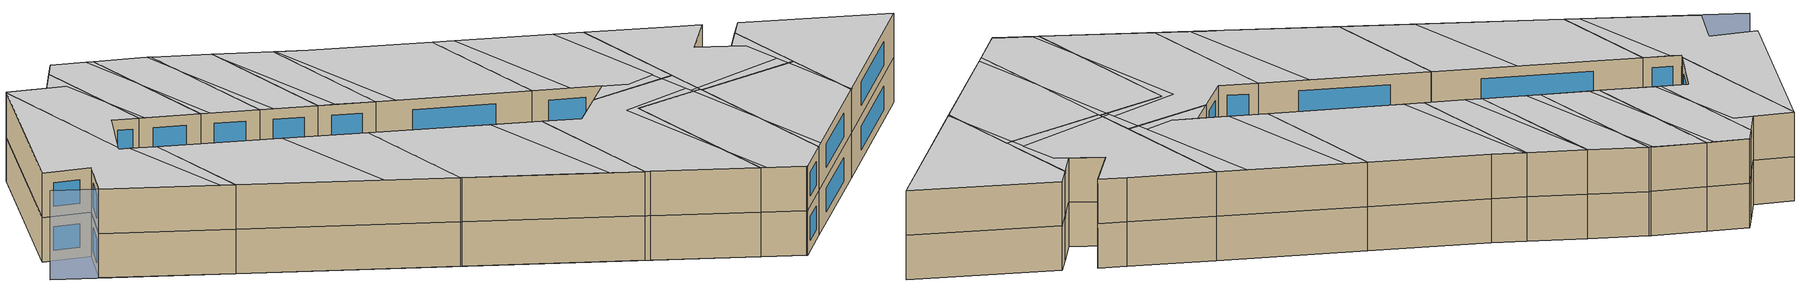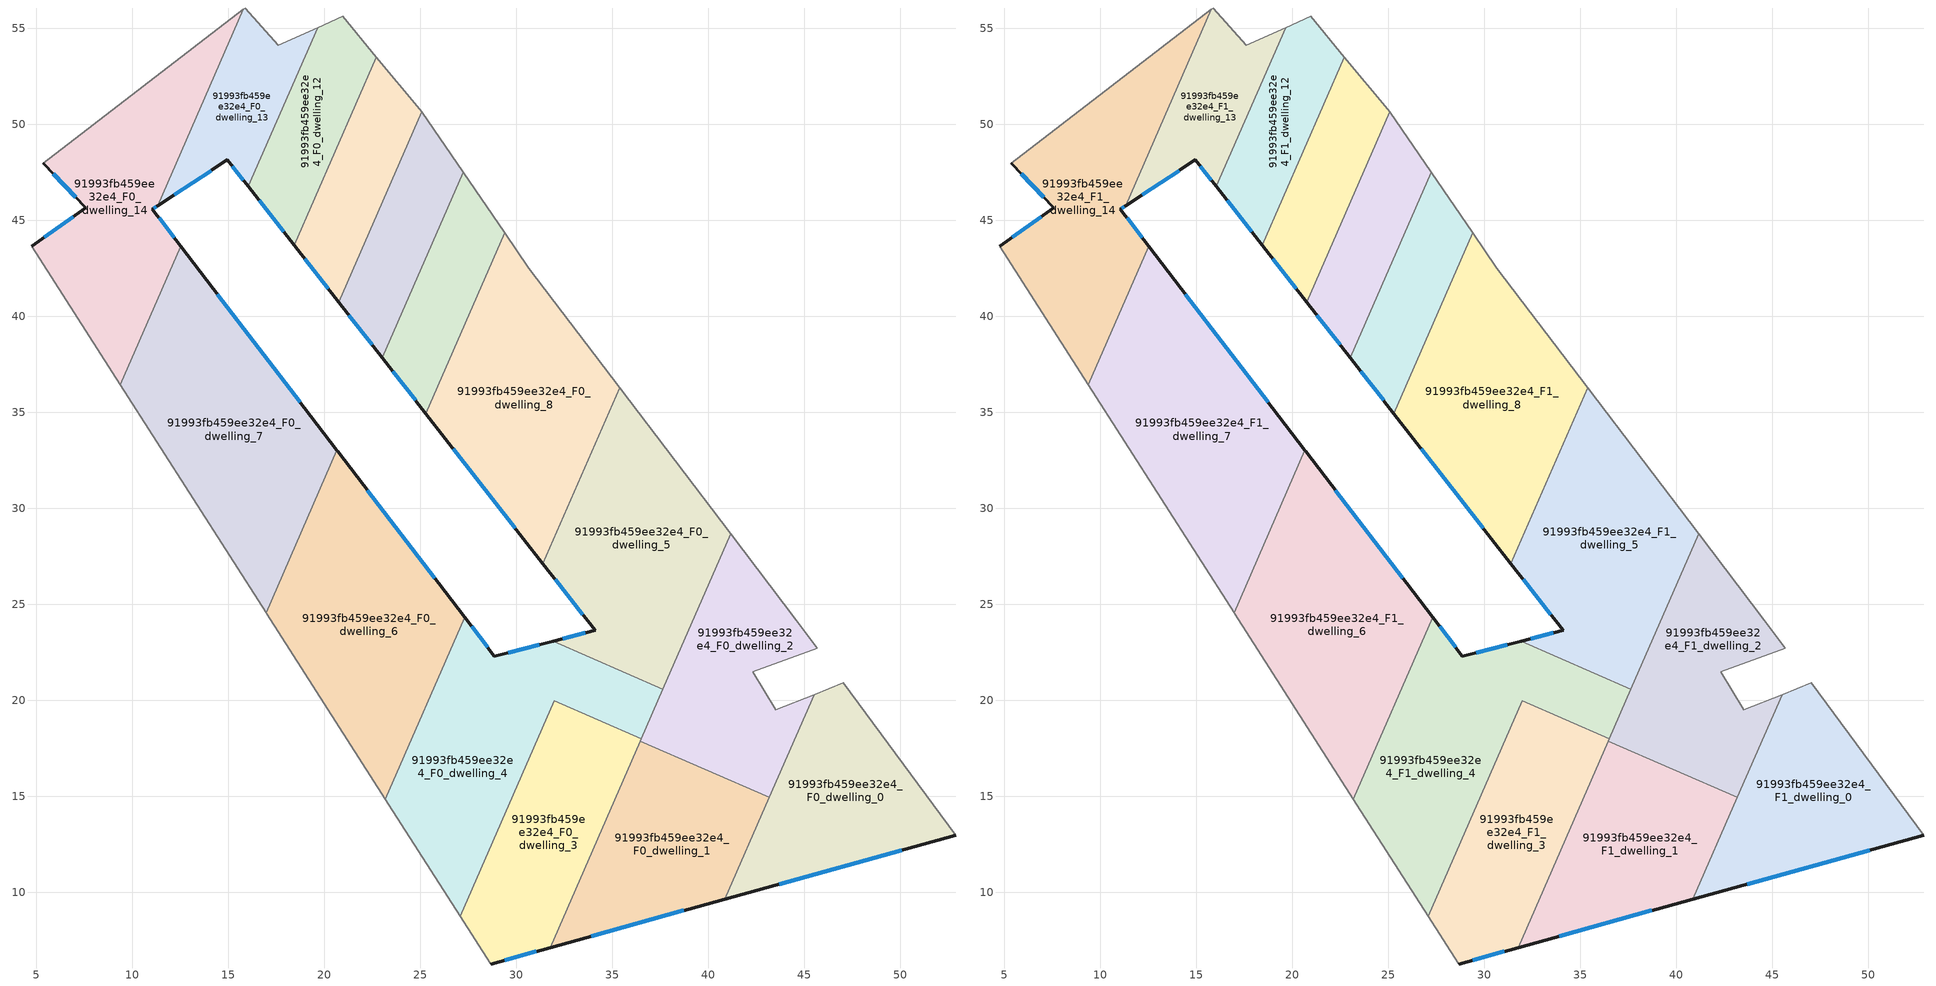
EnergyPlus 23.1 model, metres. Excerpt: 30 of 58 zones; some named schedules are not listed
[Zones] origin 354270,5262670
91993fb459ee32e4_F0_dwelling_0
 floor ground (EU_floor_Construction): 47.04,20.92 52.91,12.99 40.88,9.65 45.52,20.31 z0
 wall outside (EU_wall_Construction): 40.88,9.65 52.91,12.99 z0:3
 wall adiabatic (EU_wall_Construction): 52.91,12.99 47.04,20.92 45.52,20.31 z0:3
 wall to 91993fb459ee32e4_F0_dwelling_2 (EU_wall_Construction): 45.52,20.31 43.18,14.95 z0:3
 wall to 91993fb459ee32e4_F0_dwelling_1 (EU_wall_Construction): 43.18,14.95 40.88,9.65 z0:3
 window (EU_Window_Construction): 43.7,10.44 50.08,12.2 z0.7:2.3
91993fb459ee32e4_F0_dwelling_1
 floor ground (EU_floor_Construction): 43.18,14.95 40.88,9.65 31.78,7.13 36.46,17.88 z0
 wall outside (EU_wall_Construction): 31.78,7.13 40.88,9.65 z0:3
 wall to 91993fb459ee32e4_F0_dwelling_2 (EU_wall_Construction): 43.18,14.95 36.46,17.88 z0:3
 wall to 91993fb459ee32e4_F0_dwelling_3 (EU_wall_Construction): 36.46,17.88 31.78,7.13 z0:3
 window (EU_Window_Construction): 33.91,7.72 38.74,9.06 z0.7:2.3
91993fb459ee32e4_F0_dwelling_10
 floor ground (EU_floor_Construction): 25.08,50.66 27.25,47.5 23.03,37.84 20.76,40.75 z0
 wall outside (EU_wall_Construction): 20.76,40.75 23.03,37.84 z0:3
 wall to 91993fb459ee32e4_F0_dwelling_11 (EU_wall_Construction): 25.08,50.66 20.76,40.75 z0:3
 wall adiabatic (EU_wall_Construction): 27.25,47.5 25.08,50.66 z0:3
 wall to 91993fb459ee32e4_F0_dwelling_9 (EU_wall_Construction): 23.03,37.84 27.25,47.5 z0:3
 window (EU_Window_Construction): 21.29,40.06 22.5,38.52 z0.7:2.3
91993fb459ee32e4_F0_dwelling_11
 floor ground (EU_floor_Construction): 22.73,53.51 24.99,50.8 25.08,50.66 20.76,40.75 18.45,43.7 z0
 wall outside (EU_wall_Construction): 18.45,43.7 20.76,40.75 z0:3
 wall to 91993fb459ee32e4_F0_dwelling_12 (EU_wall_Construction): 22.73,53.51 18.45,43.7 z0:3
 wall adiabatic (EU_wall_Construction): 25.08,50.66 24.99,50.8 22.73,53.51 z0:3
 window (EU_Window_Construction): 18.99,43.01 20.22,41.44 z0.7:2.3
91993fb459ee32e4_F0_dwelling_12
 floor ground (EU_floor_Construction): 20.96,55.63 22.73,53.51 18.45,43.7 16.05,46.77 19.66,55.04 z0
 wall outside (EU_wall_Construction): 16.05,46.77 18.45,43.7 z0:3
 wall to 91993fb459ee32e4_F0_dwelling_13 (EU_wall_Construction): 19.66,55.04 16.05,46.77 z0:3
 wall adiabatic (EU_wall_Construction): 22.73,53.51 20.96,55.63 19.66,55.04 z0:3
 window (EU_Window_Construction): 16.61,46.05 17.89,44.42 z0.7:2.3
91993fb459ee32e4_F0_dwelling_13
 floor ground (EU_floor_Construction): 19.66,55.04 16.05,46.77 14.97,48.16 11.33,45.76 15.79,56 15.88,56.07 17.62,54.12 z0
 wall outside (EU_wall_Construction): 11.33,45.76 14.97,48.16 16.05,46.77 z0:3
 wall to 91993fb459ee32e4_F0_dwelling_14 (EU_wall_Construction): 15.79,56 11.33,45.76 z0:3
 wall adiabatic (EU_wall_Construction): 19.66,55.04 17.62,54.12 15.88,56.07 15.79,56 z0:3
 window (EU_Window_Construction): 15.22,47.83 15.8,47.1 / 12.18,46.33 14.11,47.6 z0.7:2.3
91993fb459ee32e4_F0_dwelling_14
 floor ground (EU_floor_Construction): 15.79,56 11.33,45.76 11.06,45.59 12.54,43.66 9.39,36.44 4.77,43.67 7.6,45.67 5.37,47.98 z0
 wall outside (EU_wall_Construction): 5.37,47.98 7.6,45.67 4.77,43.67 / 12.54,43.66 11.06,45.59 11.33,45.76 z0:3
 wall adiabatic (EU_wall_Construction): 15.79,56 5.37,47.98 / 4.77,43.67 9.39,36.44 z0:3
 wall to 91993fb459ee32e4_F0_dwelling_7 (EU_wall_Construction): 9.39,36.44 12.54,43.66 z0:3
 window (EU_Window_Construction): 6.93,45.2 5.43,44.14 / 5.89,47.44 7.07,46.21 / 11.12,45.63 11.27,45.72 / 12.19,44.11 11.41,45.13 z0.7:2.3
91993fb459ee32e4_F0_dwelling_2
 floor ground (EU_floor_Construction): 41.17,28.67 44.58,24.18 45.68,22.71 42.31,21.49 43.52,19.5 45.52,20.31 43.18,14.95 36.46,17.88 z0
 wall adiabatic (EU_wall_Construction): 45.52,20.31 43.52,19.5 42.31,21.49 45.68,22.71 44.58,24.18 41.17,28.67 z0:3
 wall to 91993fb459ee32e4_F0_dwelling_5 (EU_wall_Construction): 41.17,28.67 37.65,20.59 z0:3
 wall to 91993fb459ee32e4_F0_dwelling_4 (EU_wall_Construction): 37.65,20.59 36.52,18.01 z0:3
 wall to 91993fb459ee32e4_F0_dwelling_3 (EU_wall_Construction): 36.52,18.01 36.46,17.88 z0:3
91993fb459ee32e4_F0_dwelling_3
 floor ground (EU_floor_Construction): 36.52,18.01 31.78,7.13 28.68,6.27 28.65,6.32 27.09,8.75 31.99,19.99 z0
 wall outside (EU_wall_Construction): 28.68,6.27 31.78,7.13 z0:3
 wall adiabatic (EU_wall_Construction): 27.09,8.75 28.65,6.32 28.68,6.27 z0:3
 wall to 91993fb459ee32e4_F0_dwelling_4 (EU_wall_Construction): 36.52,18.01 31.99,19.99 27.09,8.75 z0:3
 window (EU_Window_Construction): 29.41,6.48 31.05,6.93 z0.7:2.3
91993fb459ee32e4_F0_dwelling_4
 floor ground (EU_floor_Construction): 37.65,20.59 36.52,18.01 31.99,19.99 27.09,8.75 23.37,14.58 23.19,14.85 27.33,24.33 28.87,22.3 31.93,23.09 z0
 wall outside (EU_wall_Construction): 31.93,23.09 28.87,22.3 27.33,24.33 z0:3
 wall adiabatic (EU_wall_Construction): 23.19,14.85 23.37,14.58 27.09,8.75 z0:3
 wall to 91993fb459ee32e4_F0_dwelling_6 (EU_wall_Construction): 27.33,24.33 23.19,14.85 z0:3
 wall to 91993fb459ee32e4_F0_dwelling_5 (EU_wall_Construction): 37.65,20.59 31.93,23.09 z0:3
 window (EU_Window_Construction): 28.51,22.78 27.69,23.85 / 31.21,22.9 29.59,22.49 z0.7:2.3
91993fb459ee32e4_F0_dwelling_5
 floor ground (EU_floor_Construction): 35.39,36.29 41.17,28.67 37.65,20.59 31.93,23.09 34.11,23.65 31.4,27.13 z0
 wall outside (EU_wall_Construction): 31.4,27.13 34.11,23.65 31.93,23.09 z0:3
 wall to 91993fb459ee32e4_F0_dwelling_8 (EU_wall_Construction): 35.39,36.29 31.4,27.13 z0:3
 wall adiabatic (EU_wall_Construction): 41.17,28.67 35.39,36.29 z0:3
 window (EU_Window_Construction): 33.6,23.52 32.44,23.22 / 32.03,26.31 33.48,24.47 z0.7:2.3
91993fb459ee32e4_F0_dwelling_6
 floor ground (EU_floor_Construction): 20.7,32.98 27.33,24.33 23.19,14.85 17.01,24.51 16.98,24.57 20.67,33.03 z0
 wall outside (EU_wall_Construction): 27.33,24.33 20.7,32.98 20.67,33.03 z0:3
 wall adiabatic (EU_wall_Construction): 16.98,24.57 17.01,24.51 23.19,14.85 z0:3
 wall to 91993fb459ee32e4_F0_dwelling_7 (EU_wall_Construction): 20.67,33.03 16.98,24.57 z0:3
 window (EU_Window_Construction): 25.77,26.36 22.26,30.95 z0.7:2.3
91993fb459ee32e4_F0_dwelling_7
 floor ground (EU_floor_Construction): 12.54,43.66 20.67,33.03 16.98,24.57 9.39,36.44 z0
 wall outside (EU_wall_Construction): 20.67,33.03 12.54,43.66 z0:3
 wall adiabatic (EU_wall_Construction): 9.39,36.44 16.98,24.57 z0:3
 window (EU_Window_Construction): 18.76,35.52 14.45,41.16 z0.7:2.3
91993fb459ee32e4_F0_dwelling_8
 floor ground (EU_floor_Construction): 30.67,42.52 35.39,36.29 31.4,27.13 25.29,34.94 29.4,44.36 z0
 wall outside (EU_wall_Construction): 25.29,34.94 31.4,27.13 z0:3
 wall to 91993fb459ee32e4_F0_dwelling_9 (EU_wall_Construction): 29.4,44.36 25.29,34.94 z0:3
 wall adiabatic (EU_wall_Construction): 35.39,36.29 30.67,42.52 29.4,44.36 z0:3
 window (EU_Window_Construction): 26.73,33.11 29.96,28.97 z0.7:2.3
91993fb459ee32e4_F0_dwelling_9
 floor ground (EU_floor_Construction): 27.25,47.5 29.4,44.36 25.29,34.94 23.03,37.84 z0
 wall outside (EU_wall_Construction): 23.03,37.84 25.29,34.94 z0:3
 wall adiabatic (EU_wall_Construction): 29.4,44.36 27.25,47.5 z0:3
 window (EU_Window_Construction): 23.56,37.16 24.76,35.62 z0.7:2.3
91993fb459ee32e4_F1_dwelling_0
 floor to 91993fb459ee32e4_F0_dwelling_0 (EU_floor_Construction): 47.04,20.92 52.91,12.99 40.88,9.65 45.52,20.31 z3
 wall outside (EU_wall_Construction): 40.88,9.65 52.91,12.99 z3:6
 wall adiabatic (EU_wall_Construction): 52.91,12.99 47.04,20.92 45.52,20.31 z3:6
 wall to 91993fb459ee32e4_F1_dwelling_2 (EU_wall_Construction): 45.52,20.31 43.18,14.95 z3:6
 wall to 91993fb459ee32e4_F1_dwelling_1 (EU_wall_Construction): 43.18,14.95 40.88,9.65 z3:6
 window (EU_Window_Construction): 43.7,10.44 50.08,12.2 z3.7:5.3
 ceiling to 91993fb459ee32e4_F2_dwelling_0 (EU_floor_Construction): 52.91,12.99 47.04,20.92 45.52,20.31 41.34,10.72 41,9.69 z6
 ceiling to 91993fb459ee32e4_F2_dwelling_1 (EU_floor_Construction): 41,9.69 41.34,10.72 40.88,9.66 z6
91993fb459ee32e4_F1_dwelling_1
 floor to 91993fb459ee32e4_F0_dwelling_1 (EU_floor_Construction): 43.18,14.95 40.88,9.65 31.78,7.13 36.46,17.88 z3
 wall outside (EU_wall_Construction): 31.78,7.13 40.88,9.65 z3:6
 wall to 91993fb459ee32e4_F1_dwelling_2 (EU_wall_Construction): 43.18,14.95 36.46,17.88 z3:6
 wall to 91993fb459ee32e4_F1_dwelling_3 (EU_wall_Construction): 36.46,17.88 31.78,7.13 z3:6
 window (EU_Window_Construction): 33.91,7.72 38.74,9.06 z3.7:5.3
 ceiling to 91993fb459ee32e4_F2_dwelling_1 (EU_floor_Construction): 40.88,9.66 41.34,10.72 42.8,15.11 36.46,17.88 34.07,12.39 32.38,7.3 z6
 ceiling to 91993fb459ee32e4_F2_dwelling_3 (EU_floor_Construction): 32.38,7.3 34.07,12.39 31.78,7.13 z6
 ceiling to 91993fb459ee32e4_F2_dwelling_0 (EU_floor_Construction): 41.34,10.72 43.18,14.95 42.8,15.11 z6
91993fb459ee32e4_F1_dwelling_10
 floor to 91993fb459ee32e4_F0_dwelling_10 (EU_floor_Construction): 25.08,50.66 27.25,47.5 23.03,37.84 20.76,40.75 z3
 wall outside (EU_wall_Construction): 20.76,40.75 23.03,37.84 z3:6
 wall to 91993fb459ee32e4_F1_dwelling_11 (EU_wall_Construction): 25.08,50.66 20.76,40.75 z3:6
 wall adiabatic (EU_wall_Construction): 27.25,47.5 25.08,50.66 z3:6
 wall to 91993fb459ee32e4_F1_dwelling_9 (EU_wall_Construction): 23.03,37.84 27.25,47.5 z3:6
 window (EU_Window_Construction): 21.29,40.06 22.5,38.52 z3.7:5.3
 ceiling to 91993fb459ee32e4_F2_dwelling_9 (EU_floor_Construction): 23.03,37.84 27.02,46.98 27.21,47.56 25.08,50.66 23.98,48.14 21.3,40.06 z6
 ceiling to 91993fb459ee32e4_F2_dwelling_10 (EU_floor_Construction): 21.3,40.06 23.98,48.14 20.76,40.75 z6
 ceiling to 91993fb459ee32e4_F2_dwelling_8 (EU_floor_Construction): 27.02,46.98 27.25,47.5 27.21,47.56 z6
91993fb459ee32e4_F1_dwelling_11
 floor to 91993fb459ee32e4_F0_dwelling_11 (EU_floor_Construction): 22.73,53.51 24.99,50.8 25.08,50.66 20.76,40.75 18.45,43.7 z3
 wall outside (EU_wall_Construction): 18.45,43.7 20.76,40.75 z3:6
 wall to 91993fb459ee32e4_F1_dwelling_12 (EU_wall_Construction): 22.73,53.51 18.45,43.7 z3:6
 wall adiabatic (EU_wall_Construction): 25.08,50.66 24.99,50.8 22.73,53.51 z3:6
 window (EU_Window_Construction): 18.99,43.01 20.22,41.44 z3.7:5.3
 ceiling to 91993fb459ee32e4_F2_dwelling_10 (EU_floor_Construction): 20.76,40.75 23.98,48.14 24.9,50.91 22.73,53.51 20.87,49.25 18.86,43.18 z6
 ceiling to 91993fb459ee32e4_F2_dwelling_9 (EU_floor_Construction): 23.98,48.14 25.08,50.66 24.99,50.8 24.9,50.91 z6
 ceiling to 91993fb459ee32e4_F2_dwelling_11 (EU_floor_Construction): 18.86,43.18 20.87,49.25 18.45,43.7 z6
91993fb459ee32e4_F1_dwelling_12
 floor to 91993fb459ee32e4_F0_dwelling_12 (EU_floor_Construction): 20.96,55.63 22.73,53.51 18.45,43.7 16.05,46.77 19.66,55.04 z3
 wall outside (EU_wall_Construction): 16.05,46.77 18.45,43.7 z3:6
 wall to 91993fb459ee32e4_F1_dwelling_13 (EU_wall_Construction): 19.66,55.04 16.05,46.77 z3:6
 wall adiabatic (EU_wall_Construction): 22.73,53.51 20.96,55.63 19.66,55.04 z3:6
 window (EU_Window_Construction): 16.61,46.05 17.89,44.42 z3.7:5.3
 ceiling to 91993fb459ee32e4_F2_dwelling_11 (EU_floor_Construction): 18.45,43.7 20.87,49.25 22.41,53.89 20.96,55.63 19.66,55.04 17.36,49.76 16.27,46.49 z6
 ceiling to 91993fb459ee32e4_F2_dwelling_10 (EU_floor_Construction): 20.87,49.25 22.73,53.51 22.41,53.89 z6
 ceiling to 91993fb459ee32e4_F2_dwelling_13 (EU_floor_Construction): 16.27,46.49 17.36,49.76 16.05,46.77 z6
91993fb459ee32e4_F1_dwelling_13
 floor to 91993fb459ee32e4_F0_dwelling_13 (EU_floor_Construction): 19.66,55.04 16.05,46.77 14.97,48.16 11.33,45.76 15.79,56 15.88,56.07 17.62,54.12 z3
 wall outside (EU_wall_Construction): 11.33,45.76 14.97,48.16 16.05,46.77 z3:6
 wall to 91993fb459ee32e4_F1_dwelling_14 (EU_wall_Construction): 15.79,56 11.33,45.76 z3:6
 wall adiabatic (EU_wall_Construction): 19.66,55.04 17.62,54.12 15.88,56.07 15.79,56 z3:6
 window (EU_Window_Construction): 15.22,47.83 15.8,47.1 / 12.18,46.33 14.11,47.6 z3.7:5.3
 ceiling to 91993fb459ee32e4_F2_dwelling_11 (EU_floor_Construction): 17.36,49.76 19.66,55.04 17.62,54.12 15.88,56.07 18.48,53.15 z6
 ceiling to 91993fb459ee32e4_F2_dwelling_13 (EU_floor_Construction): 16.05,46.77 17.36,49.77 18.48,53.15 15.88,56.06 15.79,56 11.33,45.76 14.97,48.16 z6
91993fb459ee32e4_F1_dwelling_14
 floor to 91993fb459ee32e4_F0_dwelling_14 (EU_floor_Construction): 15.79,56 11.33,45.76 11.06,45.59 12.54,43.66 9.39,36.44 4.77,43.67 7.6,45.67 5.37,47.98 z3
 wall outside (EU_wall_Construction): 5.37,47.98 7.6,45.67 4.77,43.67 / 12.54,43.66 11.06,45.59 11.33,45.76 z3:6
 wall adiabatic (EU_wall_Construction): 15.79,56 5.37,47.98 / 4.77,43.67 9.39,36.44 z3:6
 wall to 91993fb459ee32e4_F1_dwelling_7 (EU_wall_Construction): 9.39,36.44 12.54,43.66 z3:6
 window (EU_Window_Construction): 6.93,45.2 5.43,44.14 / 5.89,47.44 7.07,46.21 / 11.12,45.63 11.27,45.72 / 12.19,44.11 11.41,45.13 z3.7:5.3
 ceiling to 91993fb459ee32e4_F2_dwelling_13 (EU_floor_Construction): 8.87,37.24 11.47,45.06 11.06,45.59 11.33,45.76 15.79,56 5.37,47.98 7.6,45.67 4.77,43.67 z6
 ceiling to 91993fb459ee32e4_F2_dwelling_12 (EU_floor_Construction): 9.39,36.44 12.54,43.66 11.47,45.06 8.87,37.24 z6
91993fb459ee32e4_F1_dwelling_2
 floor to 91993fb459ee32e4_F0_dwelling_2 (EU_floor_Construction): 41.17,28.67 44.58,24.18 45.68,22.71 42.31,21.49 43.52,19.5 45.52,20.31 43.18,14.95 36.46,17.88 z3
 wall adiabatic (EU_wall_Construction): 45.52,20.31 43.52,19.5 42.31,21.49 45.68,22.71 44.58,24.18 41.17,28.67 z3:6
 wall to 91993fb459ee32e4_F1_dwelling_5 (EU_wall_Construction): 41.17,28.67 37.65,20.59 z3:6
 wall to 91993fb459ee32e4_F1_dwelling_4 (EU_wall_Construction): 37.65,20.59 36.52,18.01 z3:6
 wall to 91993fb459ee32e4_F1_dwelling_3 (EU_wall_Construction): 36.52,18.01 36.46,17.88 z3:6
 ceiling to 91993fb459ee32e4_F2_dwelling_2 (EU_floor_Construction): 43.13,16.11 44,18.72 42.31,21.49 45.68,22.71 44.58,24.18 41.17,28.67 36.63,18.27 z6
 ceiling to 91993fb459ee32e4_F2_dwelling_0 (EU_floor_Construction): 43.18,14.95 45.52,20.31 43.52,19.5 44,18.72 42.8,15.11 z6
 ceiling to 91993fb459ee32e4_F2_dwelling_1 (EU_floor_Construction): 42.8,15.11 43.13,16.11 36.63,18.27 36.46,17.88 z6
91993fb459ee32e4_F1_dwelling_3
 floor to 91993fb459ee32e4_F0_dwelling_3 (EU_floor_Construction): 36.52,18.01 31.78,7.13 28.68,6.27 28.65,6.32 27.09,8.75 31.99,19.99 z3
 wall outside (EU_wall_Construction): 28.68,6.27 31.78,7.13 z3:6
 wall adiabatic (EU_wall_Construction): 27.09,8.75 28.65,6.32 28.68,6.27 z3:6
 wall to 91993fb459ee32e4_F1_dwelling_4 (EU_wall_Construction): 36.52,18.01 31.99,19.99 27.09,8.75 z3:6
 window (EU_Window_Construction): 29.41,6.48 31.05,6.93 z3.7:5.3
 ceiling to 91993fb459ee32e4_F2_dwelling_3 (EU_floor_Construction): 31.78,7.13 34.07,12.39 36.01,18.24 31.99,19.99 28.59,12.19 27.33,8.39 28.68,6.28 z6
 ceiling to 91993fb459ee32e4_F2_dwelling_4 (EU_floor_Construction): 27.33,8.39 28.59,12.19 27.09,8.76 z6
 ceiling adiabatic (EU_roof_Construction): 34.07,12.39 36.52,18.01 36.01,18.24 z6
91993fb459ee32e4_F1_dwelling_4
 floor to 91993fb459ee32e4_F0_dwelling_4 (EU_floor_Construction): 37.65,20.59 36.52,18.01 31.99,19.99 27.09,8.75 23.37,14.58 23.19,14.85 27.33,24.33 28.87,22.3 31.93,23.09 z3
 wall outside (EU_wall_Construction): 31.93,23.09 28.87,22.3 27.33,24.33 z3:6
 wall adiabatic (EU_wall_Construction): 23.19,14.85 23.37,14.58 27.09,8.75 z3:6
 wall to 91993fb459ee32e4_F1_dwelling_6 (EU_wall_Construction): 27.33,24.33 23.19,14.85 z3:6
 wall to 91993fb459ee32e4_F1_dwelling_5 (EU_wall_Construction): 37.65,20.59 31.93,23.09 z3:6
 window (EU_Window_Construction): 28.51,22.78 27.69,23.85 / 31.21,22.9 29.59,22.49 z3.7:5.3
 ceiling to 91993fb459ee32e4_F2_dwelling_4 (EU_floor_Construction): 28.59,12.19 31.35,20.5 36.22,18.88 36.9,20.92 31.93,23.09 28.87,22.3 27.33,24.33 23.19,14.85 27.09,8.76 z6
 ceiling to 91993fb459ee32e4_F2_dwelling_3 (EU_floor_Construction): 36.01,18.24 36.22,18.88 31.35,20.5 28.59,12.19 31.99,19.99 z6
 ceiling to 91993fb459ee32e4_F2_dwelling_2 (EU_floor_Construction): 36.63,18.27 37.65,20.59 36.9,20.92 36.08,18.45 z6
 ceiling to 91993fb459ee32e4_F2_dwelling_1 (EU_floor_Construction): 36.52,18.01 36.63,18.27 36.08,18.45 36.01,18.24 z6
91993fb459ee32e4_F1_dwelling_5
 floor to 91993fb459ee32e4_F0_dwelling_5 (EU_floor_Construction): 35.39,36.29 41.17,28.67 37.65,20.59 31.93,23.09 34.11,23.65 31.4,27.13 z3
 wall outside (EU_wall_Construction): 31.4,27.13 34.11,23.65 31.93,23.09 z3:6
 wall to 91993fb459ee32e4_F1_dwelling_8 (EU_wall_Construction): 35.39,36.29 31.4,27.13 z3:6
 wall adiabatic (EU_wall_Construction): 41.17,28.67 35.39,36.29 z3:6
 window (EU_Window_Construction): 33.6,23.52 32.44,23.22 / 32.03,26.31 33.48,24.47 z3.7:5.3
 ceiling to 91993fb459ee32e4_F2_dwelling_5 (EU_floor_Construction): 37.15,21.67 39.99,30.23 36.22,35.19 32.91,25.2 35.15,22.34 z6
 ceiling to 91993fb459ee32e4_F2_dwelling_2 (EU_floor_Construction): 37.65,20.59 41.17,28.67 39.99,30.23 36.9,20.92 z6
 ceiling to 91993fb459ee32e4_F2_dwelling_7 (EU_floor_Construction): 32.91,25.2 36.22,35.19 35.39,36.29 31.4,27.13 z6
 ceiling to 91993fb459ee32e4_F2_dwelling_4 (EU_floor_Construction): 36.9,20.92 37.15,21.67 35.14,22.34 34.11,23.65 31.93,23.09 z6
91993fb459ee32e4_F1_dwelling_6
 floor to 91993fb459ee32e4_F0_dwelling_6 (EU_floor_Construction): 20.7,32.98 27.33,24.33 23.19,14.85 17.01,24.51 16.98,24.57 20.67,33.03 z3
 wall outside (EU_wall_Construction): 27.33,24.33 20.7,32.98 20.67,33.03 z3:6
 wall adiabatic (EU_wall_Construction): 16.98,24.57 17.01,24.51 23.19,14.85 z3:6
 wall to 91993fb459ee32e4_F1_dwelling_7 (EU_wall_Construction): 20.67,33.03 16.98,24.57 z3:6
 window (EU_Window_Construction): 25.77,26.36 22.26,30.95 z3.7:5.3
 ceiling to 91993fb459ee32e4_F2_dwelling_6 (EU_floor_Construction): 21.98,16.75 25.35,26.91 20.67,33.03 16.98,24.57 20.77,18.64 20.84,18.54 21.39,17.67 21.43,17.61 z6
 ceiling to 91993fb459ee32e4_F2_dwelling_4 (EU_floor_Construction): 23.19,14.85 27.33,24.33 25.35,26.91 21.98,16.75 22.05,16.64 z6
91993fb459ee32e4_F1_dwelling_7
 floor to 91993fb459ee32e4_F0_dwelling_7 (EU_floor_Construction): 12.54,43.66 20.67,33.03 16.98,24.57 9.39,36.44 z3
 wall outside (EU_wall_Construction): 20.67,33.03 12.54,43.66 z3:6
 wall adiabatic (EU_wall_Construction): 9.39,36.44 16.98,24.57 z3:6
 window (EU_Window_Construction): 18.76,35.52 14.45,41.16 z3.7:5.3
 ceiling to 91993fb459ee32e4_F2_dwelling_6 (EU_floor_Construction): 16.98,24.57 20.67,33.03 17.35,37.37 14.43,28.56 z6
 ceiling adiabatic (EU_roof_Construction): 14.43,28.56 17.35,37.37 12.54,43.66 9.39,36.44 z6
91993fb459ee32e4_F1_dwelling_8
 floor to 91993fb459ee32e4_F0_dwelling_8 (EU_floor_Construction): 30.67,42.52 35.39,36.29 31.4,27.13 25.29,34.94 29.4,44.36 z3
 wall outside (EU_wall_Construction): 25.29,34.94 31.4,27.13 z3:6
 wall to 91993fb459ee32e4_F1_dwelling_9 (EU_wall_Construction): 29.4,44.36 25.29,34.94 z3:6
 wall adiabatic (EU_wall_Construction): 35.39,36.29 30.67,42.52 29.4,44.36 z3:6
 window (EU_Window_Construction): 26.73,33.11 29.96,28.97 z3.7:5.3
 ceiling to 91993fb459ee32e4_F2_dwelling_7 (EU_floor_Construction): 31.4,27.13 35.39,36.29 30.67,42.52 29.5,44.22 26.09,33.93 z6
 ceiling to 91993fb459ee32e4_F2_dwelling_8 (EU_floor_Construction): 26.09,33.93 29.5,44.22 29.4,44.36 25.29,34.94 z6
91993fb459ee32e4_F1_dwelling_9
 floor to 91993fb459ee32e4_F0_dwelling_9 (EU_floor_Construction): 27.25,47.5 29.4,44.36 25.29,34.94 23.03,37.84 z3
 wall outside (EU_wall_Construction): 23.03,37.84 25.29,34.94 z3:6
 wall adiabatic (EU_wall_Construction): 29.4,44.36 27.25,47.5 z3:6
 window (EU_Window_Construction): 23.56,37.16 24.76,35.62 z3.7:5.3
 ceiling to 91993fb459ee32e4_F2_dwelling_8 (EU_floor_Construction): 25.29,34.94 29.4,44.36 27.25,47.5 27.02,46.98 23.7,36.98 z6
 ceiling to 91993fb459ee32e4_F2_dwelling_9 (EU_floor_Construction): 23.7,36.98 27.02,46.98 23.03,37.84 z6
shading: 3.14,46.21 28.68,6.27 z0:6
[Building]
EU S2 Campaign: North Axis=0; Terrain=City; Solar Distribution=FullExterior
[Site:Location]
Budapest.Ferenc.Liszt.Intl.AP: Latitude=47.437; Longitude=19.256; Time Zone=1; Elevation=185
[SizingPeriod:WeatherFileDays]
AnnualSizingPeriod: Begin Month=1; Begin Day of Month=1; End Month=12; End Day of Month=31; Day of Week for Start Day=Monday; Use Weather File Daylight Saving Period=No; Use Weather File Rain and Snow Indicators=No
[MATERIAL]
EU_InternalMass_Material: Roughness=MediumRough; Thickness=0.1; Conductivity=1; Density=1800; Specific Heat=900; Thermal Absorptance=0.9; Solar Absorptance=0.7; Visible Absorptance=0.7
[MATERIAL:NOMASS] Roughness=MediumRough; Thermal Absorptance=0.9; Solar Absorptance=0.7; Visible Absorptance=0.7
Name | Thermal Resistance
EU_wall_NoMass | 0.832559
EU_roof_NoMass | 1.39638
EU_floor_NoMass | 0.872794
[WINDOWMATERIAL:SIMPLEGLAZINGSYSTEM]
EU_Window_SimpleGlazing: UFactor=2.79869; Solar Heat Gain Coefficient=0.75; Visible Transmittance=0.75
[CONSTRUCTION]
EU_wall_Construction: EU_wall_NoMass
EU_roof_Construction: EU_roof_NoMass
EU_floor_Construction: EU_floor_NoMass
EU_Window_Construction: EU_Window_SimpleGlazing
EU_InternalMass_Construction: EU_InternalMass_Material
[ZONE] Type=1; Multiplier=1; Ceiling Height=autocalculate; Floor Area=autocalculate; Part of Total Floor Area=Yes
Name | Volume
91993fb459ee32e4_F0_dwelling_0; 91993fb459ee32e4_F1_dwelling_0 | 192.437
91993fb459ee32e4_F0_dwelling_1; 91993fb459ee32e4_F1_dwelling_1 | 192.417
91993fb459ee32e4_F0_dwelling_10; 91993fb459ee32e4_F1_dwelling_10 | 104.052
91993fb459ee32e4_F0_dwelling_11; 91993fb459ee32e4_F1_dwelling_11 | 106.473
91993fb459ee32e4_F0_dwelling_12; 91993fb459ee32e4_F1_dwelling_12 | 107.084
91993fb459ee32e4_F0_dwelling_13; 91993fb459ee32e4_F1_dwelling_13 | 99.5856
91993fb459ee32e4_F0_dwelling_14; 91993fb459ee32e4_F1_dwelling_14 | 237.865
91993fb459ee32e4_F0_dwelling_2; 91993fb459ee32e4_F1_dwelling_2 | 192.411
91993fb459ee32e4_F0_dwelling_3; 91993fb459ee32e4_F1_dwelling_3 | 192.462
91993fb459ee32e4_F0_dwelling_4; 91993fb459ee32e4_F1_dwelling_4 | 261.104
91993fb459ee32e4_F0_dwelling_5; 91993fb459ee32e4_F1_dwelling_5 | 254.335
91993fb459ee32e4_F0_dwelling_6; 91993fb459ee32e4_F1_dwelling_6 | 281.25
91993fb459ee32e4_F0_dwelling_7; 91993fb459ee32e4_F1_dwelling_7 | 300.38
91993fb459ee32e4_F0_dwelling_8; 91993fb459ee32e4_F1_dwelling_8 | 263.768
91993fb459ee32e4_F0_dwelling_9; 91993fb459ee32e4_F1_dwelling_9 | 100.902
[INTERNALMASS] Construction=EU_InternalMass_Construction
Name | Zone or ZoneList | Surface Area
91993fb459ee32e4_F0_dwelling_0_EU_InternalMass | 91993fb459ee32e4_F0_dwelling_0 | 64.1458
91993fb459ee32e4_F0_dwelling_1_EU_InternalMass | 91993fb459ee32e4_F0_dwelling_1 | 64.1386
91993fb459ee32e4_F0_dwelling_2_EU_InternalMass | 91993fb459ee32e4_F0_dwelling_2 | 64.1362
91993fb459ee32e4_F0_dwelling_3_EU_InternalMass | 91993fb459ee32e4_F0_dwelling_3 | 64.1541
91993fb459ee32e4_F0_dwelling_4_EU_InternalMass | 91993fb459ee32e4_F0_dwelling_4 | 87.0267
91993fb459ee32e4_F0_dwelling_5_EU_InternalMass | 91993fb459ee32e4_F0_dwelling_5 | 84.7755
91993fb459ee32e4_F0_dwelling_6_EU_InternalMass | 91993fb459ee32e4_F0_dwelling_6 | 93.7467
91993fb459ee32e4_F0_dwelling_7_EU_InternalMass | 91993fb459ee32e4_F0_dwelling_7 | 100.125
91993fb459ee32e4_F0_dwelling_8_EU_InternalMass | 91993fb459ee32e4_F0_dwelling_8 | 87.9304
91993fb459ee32e4_F0_dwelling_9_EU_InternalMass | 91993fb459ee32e4_F0_dwelling_9 | 33.6341
91993fb459ee32e4_F0_dwelling_10_EU_InternalMass | 91993fb459ee32e4_F0_dwelling_10 | 34.6838
91993fb459ee32e4_F0_dwelling_11_EU_InternalMass | 91993fb459ee32e4_F0_dwelling_11 | 35.4909
91993fb459ee32e4_F0_dwelling_12_EU_InternalMass | 91993fb459ee32e4_F0_dwelling_12 | 35.6946
91993fb459ee32e4_F0_dwelling_13_EU_InternalMass | 91993fb459ee32e4_F0_dwelling_13 | 33.1952
91993fb459ee32e4_F0_dwelling_14_EU_InternalMass | 91993fb459ee32e4_F0_dwelling_14 | 79.2909
91993fb459ee32e4_F1_dwelling_0_EU_InternalMass | 91993fb459ee32e4_F1_dwelling_0 | 64.1458
91993fb459ee32e4_F1_dwelling_1_EU_InternalMass | 91993fb459ee32e4_F1_dwelling_1 | 64.1386
91993fb459ee32e4_F1_dwelling_2_EU_InternalMass | 91993fb459ee32e4_F1_dwelling_2 | 64.1362
91993fb459ee32e4_F1_dwelling_3_EU_InternalMass | 91993fb459ee32e4_F1_dwelling_3 | 64.1541
91993fb459ee32e4_F1_dwelling_4_EU_InternalMass | 91993fb459ee32e4_F1_dwelling_4 | 87.0267
91993fb459ee32e4_F1_dwelling_5_EU_InternalMass | 91993fb459ee32e4_F1_dwelling_5 | 84.7755
91993fb459ee32e4_F1_dwelling_6_EU_InternalMass | 91993fb459ee32e4_F1_dwelling_6 | 93.7467
91993fb459ee32e4_F1_dwelling_7_EU_InternalMass | 91993fb459ee32e4_F1_dwelling_7 | 100.125
91993fb459ee32e4_F1_dwelling_8_EU_InternalMass | 91993fb459ee32e4_F1_dwelling_8 | 87.9304
91993fb459ee32e4_F1_dwelling_9_EU_InternalMass | 91993fb459ee32e4_F1_dwelling_9 | 33.6341
91993fb459ee32e4_F1_dwelling_10_EU_InternalMass | 91993fb459ee32e4_F1_dwelling_10 | 34.6838
91993fb459ee32e4_F1_dwelling_11_EU_InternalMass | 91993fb459ee32e4_F1_dwelling_11 | 35.4909
91993fb459ee32e4_F1_dwelling_12_EU_InternalMass | 91993fb459ee32e4_F1_dwelling_12 | 35.6946
91993fb459ee32e4_F1_dwelling_13_EU_InternalMass | 91993fb459ee32e4_F1_dwelling_13 | 33.1952
91993fb459ee32e4_F1_dwelling_14_EU_InternalMass | 91993fb459ee32e4_F1_dwelling_14 | 79.2909
[OTHEREQUIPMENT] Fuel Type=Electricity; Design Level Calculation Method=Watts/Area; Power per Zone Floor Area=1; Fraction Latent=0; Fraction Radiant=0; Fraction Lost=0; Carbon Dioxide Generation Rate=0; EndUse Subcategory=EU_Step8_InternalGains
Name | Zone or ZoneList or Space or SpaceList | Schedule
EU_Step8_InternalGain_91993fb459ee32e4_F0_dwelling_0_f000 | 91993fb459ee32e4_F0_dwelling_0 | EU_Step8_GainSchedule_91993fb459ee32e4_F0_dwelling_0_f000
EU_Step8_InternalGain_91993fb459ee32e4_F0_dwelling_1_f000 | 91993fb459ee32e4_F0_dwelling_1 | EU_Step8_GainSchedule_91993fb459ee32e4_F0_dwelling_1_f000
EU_Step8_InternalGain_91993fb459ee32e4_F0_dwelling_2_f000 | 91993fb459ee32e4_F0_dwelling_2 | EU_Step8_GainSchedule_91993fb459ee32e4_F0_dwelling_2_f000
EU_Step8_InternalGain_91993fb459ee32e4_F0_dwelling_3_f000 | 91993fb459ee32e4_F0_dwelling_3 | EU_Step8_GainSchedule_91993fb459ee32e4_F0_dwelling_3_f000
EU_Step8_InternalGain_91993fb459ee32e4_F0_dwelling_4_f000 | 91993fb459ee32e4_F0_dwelling_4 | EU_Step8_GainSchedule_91993fb459ee32e4_F0_dwelling_4_f000
EU_Step8_InternalGain_91993fb459ee32e4_F0_dwelling_5_f000 | 91993fb459ee32e4_F0_dwelling_5 | EU_Step8_GainSchedule_91993fb459ee32e4_F0_dwelling_5_f000
EU_Step8_InternalGain_91993fb459ee32e4_F0_dwelling_6_f000 | 91993fb459ee32e4_F0_dwelling_6 | EU_Step8_GainSchedule_91993fb459ee32e4_F0_dwelling_6_f000
EU_Step8_InternalGain_91993fb459ee32e4_F0_dwelling_7_f000 | 91993fb459ee32e4_F0_dwelling_7 | EU_Step8_GainSchedule_91993fb459ee32e4_F0_dwelling_7_f000
EU_Step8_InternalGain_91993fb459ee32e4_F0_dwelling_8_f000 | 91993fb459ee32e4_F0_dwelling_8 | EU_Step8_GainSchedule_91993fb459ee32e4_F0_dwelling_8_f000
EU_Step8_InternalGain_91993fb459ee32e4_F0_dwelling_9_f000 | 91993fb459ee32e4_F0_dwelling_9 | EU_Step8_GainSchedule_91993fb459ee32e4_F0_dwelling_9_f000
EU_Step8_InternalGain_91993fb459ee32e4_F0_dwelling_10_f000 | 91993fb459ee32e4_F0_dwelling_10 | EU_Step8_GainSchedule_91993fb459ee32e4_F0_dwelling_10_f000
EU_Step8_InternalGain_91993fb459ee32e4_F0_dwelling_11_f000 | 91993fb459ee32e4_F0_dwelling_11 | EU_Step8_GainSchedule_91993fb459ee32e4_F0_dwelling_11_f000
EU_Step8_InternalGain_91993fb459ee32e4_F0_dwelling_12_f000 | 91993fb459ee32e4_F0_dwelling_12 | EU_Step8_GainSchedule_91993fb459ee32e4_F0_dwelling_12_f000
EU_Step8_InternalGain_91993fb459ee32e4_F0_dwelling_13_f000 | 91993fb459ee32e4_F0_dwelling_13 | EU_Step8_GainSchedule_91993fb459ee32e4_F0_dwelling_13_f000
EU_Step8_InternalGain_91993fb459ee32e4_F0_dwelling_14_f000 | 91993fb459ee32e4_F0_dwelling_14 | EU_Step8_GainSchedule_91993fb459ee32e4_F0_dwelling_14_f000
EU_Step8_InternalGain_91993fb459ee32e4_F1_dwelling_0_f000 | 91993fb459ee32e4_F1_dwelling_0 | EU_Step8_GainSchedule_91993fb459ee32e4_F1_dwelling_0_f000
EU_Step8_InternalGain_91993fb459ee32e4_F1_dwelling_1_f000 | 91993fb459ee32e4_F1_dwelling_1 | EU_Step8_GainSchedule_91993fb459ee32e4_F1_dwelling_1_f000
EU_Step8_InternalGain_91993fb459ee32e4_F1_dwelling_2_f000 | 91993fb459ee32e4_F1_dwelling_2 | EU_Step8_GainSchedule_91993fb459ee32e4_F1_dwelling_2_f000
EU_Step8_InternalGain_91993fb459ee32e4_F1_dwelling_3_f000 | 91993fb459ee32e4_F1_dwelling_3 | EU_Step8_GainSchedule_91993fb459ee32e4_F1_dwelling_3_f000
EU_Step8_InternalGain_91993fb459ee32e4_F1_dwelling_4_f000 | 91993fb459ee32e4_F1_dwelling_4 | EU_Step8_GainSchedule_91993fb459ee32e4_F1_dwelling_4_f000
EU_Step8_InternalGain_91993fb459ee32e4_F1_dwelling_5_f000 | 91993fb459ee32e4_F1_dwelling_5 | EU_Step8_GainSchedule_91993fb459ee32e4_F1_dwelling_5_f000
EU_Step8_InternalGain_91993fb459ee32e4_F1_dwelling_6_f000 | 91993fb459ee32e4_F1_dwelling_6 | EU_Step8_GainSchedule_91993fb459ee32e4_F1_dwelling_6_f000
EU_Step8_InternalGain_91993fb459ee32e4_F1_dwelling_7_f000 | 91993fb459ee32e4_F1_dwelling_7 | EU_Step8_GainSchedule_91993fb459ee32e4_F1_dwelling_7_f000
EU_Step8_InternalGain_91993fb459ee32e4_F1_dwelling_8_f000 | 91993fb459ee32e4_F1_dwelling_8 | EU_Step8_GainSchedule_91993fb459ee32e4_F1_dwelling_8_f000
EU_Step8_InternalGain_91993fb459ee32e4_F1_dwelling_9_f000 | 91993fb459ee32e4_F1_dwelling_9 | EU_Step8_GainSchedule_91993fb459ee32e4_F1_dwelling_9_f000
EU_Step8_InternalGain_91993fb459ee32e4_F1_dwelling_10_f000 | 91993fb459ee32e4_F1_dwelling_10 | EU_Step8_GainSchedule_91993fb459ee32e4_F1_dwelling_10_f000
EU_Step8_InternalGain_91993fb459ee32e4_F1_dwelling_11_f000 | 91993fb459ee32e4_F1_dwelling_11 | EU_Step8_GainSchedule_91993fb459ee32e4_F1_dwelling_11_f000
EU_Step8_InternalGain_91993fb459ee32e4_F1_dwelling_12_f000 | 91993fb459ee32e4_F1_dwelling_12 | EU_Step8_GainSchedule_91993fb459ee32e4_F1_dwelling_12_f000
EU_Step8_InternalGain_91993fb459ee32e4_F1_dwelling_13_f000 | 91993fb459ee32e4_F1_dwelling_13 | EU_Step8_GainSchedule_91993fb459ee32e4_F1_dwelling_13_f000
EU_Step8_InternalGain_91993fb459ee32e4_F1_dwelling_14_f000 | 91993fb459ee32e4_F1_dwelling_14 | EU_Step8_GainSchedule_91993fb459ee32e4_F1_dwelling_14_f000
[ZONEVENTILATION:DESIGNFLOWRATE] Schedule=EU_AlwaysOn; Design Flow Rate Calculation Method=AirChanges/Hour; Air Changes per Hour=0.475469; Ventilation Type=Natural; Fan Pressure Rise=0; Fan Total Efficiency=1; Constant Term Coefficient=1; Temperature Term Coefficient=0; Velocity Term Coefficient=0; Velocity Squared Term Coefficient=0; Minimum Indoor Temperature=-100; Maximum Indoor Temperature=100; Delta Temperature=-100; Minimum Outdoor Temperature=-100; Maximum Outdoor Temperature=100; Maximum Wind Speed=40
Name | Zone or ZoneList or Space or SpaceList
EU_ConstantAir_91993fb459ee32e4_F0_dwelling_0 | 91993fb459ee32e4_F0_dwelling_0
EU_ConstantAir_91993fb459ee32e4_F0_dwelling_1 | 91993fb459ee32e4_F0_dwelling_1
EU_ConstantAir_91993fb459ee32e4_F0_dwelling_2 | 91993fb459ee32e4_F0_dwelling_2
EU_ConstantAir_91993fb459ee32e4_F0_dwelling_3 | 91993fb459ee32e4_F0_dwelling_3
EU_ConstantAir_91993fb459ee32e4_F0_dwelling_4 | 91993fb459ee32e4_F0_dwelling_4
EU_ConstantAir_91993fb459ee32e4_F0_dwelling_5 | 91993fb459ee32e4_F0_dwelling_5
EU_ConstantAir_91993fb459ee32e4_F0_dwelling_6 | 91993fb459ee32e4_F0_dwelling_6
EU_ConstantAir_91993fb459ee32e4_F0_dwelling_7 | 91993fb459ee32e4_F0_dwelling_7
EU_ConstantAir_91993fb459ee32e4_F0_dwelling_8 | 91993fb459ee32e4_F0_dwelling_8
EU_ConstantAir_91993fb459ee32e4_F0_dwelling_9 | 91993fb459ee32e4_F0_dwelling_9
EU_ConstantAir_91993fb459ee32e4_F0_dwelling_10 | 91993fb459ee32e4_F0_dwelling_10
EU_ConstantAir_91993fb459ee32e4_F0_dwelling_11 | 91993fb459ee32e4_F0_dwelling_11
EU_ConstantAir_91993fb459ee32e4_F0_dwelling_12 | 91993fb459ee32e4_F0_dwelling_12
EU_ConstantAir_91993fb459ee32e4_F0_dwelling_13 | 91993fb459ee32e4_F0_dwelling_13
EU_ConstantAir_91993fb459ee32e4_F0_dwelling_14 | 91993fb459ee32e4_F0_dwelling_14
EU_ConstantAir_91993fb459ee32e4_F1_dwelling_0 | 91993fb459ee32e4_F1_dwelling_0
EU_ConstantAir_91993fb459ee32e4_F1_dwelling_1 | 91993fb459ee32e4_F1_dwelling_1
EU_ConstantAir_91993fb459ee32e4_F1_dwelling_2 | 91993fb459ee32e4_F1_dwelling_2
EU_ConstantAir_91993fb459ee32e4_F1_dwelling_3 | 91993fb459ee32e4_F1_dwelling_3
EU_ConstantAir_91993fb459ee32e4_F1_dwelling_4 | 91993fb459ee32e4_F1_dwelling_4
EU_ConstantAir_91993fb459ee32e4_F1_dwelling_5 | 91993fb459ee32e4_F1_dwelling_5
EU_ConstantAir_91993fb459ee32e4_F1_dwelling_6 | 91993fb459ee32e4_F1_dwelling_6
EU_ConstantAir_91993fb459ee32e4_F1_dwelling_7 | 91993fb459ee32e4_F1_dwelling_7
EU_ConstantAir_91993fb459ee32e4_F1_dwelling_8 | 91993fb459ee32e4_F1_dwelling_8
EU_ConstantAir_91993fb459ee32e4_F1_dwelling_9 | 91993fb459ee32e4_F1_dwelling_9
EU_ConstantAir_91993fb459ee32e4_F1_dwelling_10 | 91993fb459ee32e4_F1_dwelling_10
EU_ConstantAir_91993fb459ee32e4_F1_dwelling_11 | 91993fb459ee32e4_F1_dwelling_11
EU_ConstantAir_91993fb459ee32e4_F1_dwelling_12 | 91993fb459ee32e4_F1_dwelling_12
EU_ConstantAir_91993fb459ee32e4_F1_dwelling_13 | 91993fb459ee32e4_F1_dwelling_13
EU_ConstantAir_91993fb459ee32e4_F1_dwelling_14 | 91993fb459ee32e4_F1_dwelling_14
[HVACTEMPLATE:ZONE:IDEALLOADSAIRSYSTEM] System Availability Schedule=EU_AlwaysOn; Maximum Heating Supply Air Temperature=50; Minimum Cooling Supply Air Temperature=13; Maximum Heating Supply Air Humidity Ratio=0.0156; Minimum Cooling Supply Air Humidity Ratio=0.0077; Heating Limit=NoLimit; Cooling Limit=NoLimit; Heating Availability Schedule=EU_AlwaysOn; Cooling Availability Schedule=EU_CoolingOff; Dehumidification Control Type=ConstantSensibleHeatRatio; Cooling Sensible Heat Ratio=0.7; Dehumidification Setpoint=60; Humidification Control Type=None; Humidification Setpoint=30; Outdoor Air Method=None; Outdoor Air Flow Rate per Person=0.00944; Outdoor Air Flow Rate per Zone Floor Area=0; Outdoor Air Flow Rate per Zone=0; Demand Controlled Ventilation Type=None; Outdoor Air Economizer Type=NoEconomizer; Heat Recovery Type=None; Sensible Heat Recovery Effectiveness=0.7; Latent Heat Recovery Effectiveness=0.65
Name | Template Thermostat
91993fb459ee32e4_F0_dwelling_0 | EU_HeatOnly_91993fb459ee32e4_F0_dwelling_0
91993fb459ee32e4_F0_dwelling_1 | EU_HeatOnly_91993fb459ee32e4_F0_dwelling_1
91993fb459ee32e4_F0_dwelling_2 | EU_HeatOnly_91993fb459ee32e4_F0_dwelling_2
91993fb459ee32e4_F0_dwelling_3 | EU_HeatOnly_91993fb459ee32e4_F0_dwelling_3
91993fb459ee32e4_F0_dwelling_4 | EU_HeatOnly_91993fb459ee32e4_F0_dwelling_4
91993fb459ee32e4_F0_dwelling_5 | EU_HeatOnly_91993fb459ee32e4_F0_dwelling_5
91993fb459ee32e4_F0_dwelling_6 | EU_HeatOnly_91993fb459ee32e4_F0_dwelling_6
91993fb459ee32e4_F0_dwelling_7 | EU_HeatOnly_91993fb459ee32e4_F0_dwelling_7
91993fb459ee32e4_F0_dwelling_8 | EU_HeatOnly_91993fb459ee32e4_F0_dwelling_8
91993fb459ee32e4_F0_dwelling_9 | EU_HeatOnly_91993fb459ee32e4_F0_dwelling_9
91993fb459ee32e4_F0_dwelling_10 | EU_HeatOnly_91993fb459ee32e4_F0_dwelling_10
91993fb459ee32e4_F0_dwelling_11 | EU_HeatOnly_91993fb459ee32e4_F0_dwelling_11
91993fb459ee32e4_F0_dwelling_12 | EU_HeatOnly_91993fb459ee32e4_F0_dwelling_12
91993fb459ee32e4_F0_dwelling_13 | EU_HeatOnly_91993fb459ee32e4_F0_dwelling_13
91993fb459ee32e4_F0_dwelling_14 | EU_HeatOnly_91993fb459ee32e4_F0_dwelling_14
91993fb459ee32e4_F1_dwelling_0 | EU_HeatOnly_91993fb459ee32e4_F1_dwelling_0
91993fb459ee32e4_F1_dwelling_1 | EU_HeatOnly_91993fb459ee32e4_F1_dwelling_1
91993fb459ee32e4_F1_dwelling_2 | EU_HeatOnly_91993fb459ee32e4_F1_dwelling_2
91993fb459ee32e4_F1_dwelling_3 | EU_HeatOnly_91993fb459ee32e4_F1_dwelling_3
91993fb459ee32e4_F1_dwelling_4 | EU_HeatOnly_91993fb459ee32e4_F1_dwelling_4
91993fb459ee32e4_F1_dwelling_5 | EU_HeatOnly_91993fb459ee32e4_F1_dwelling_5
91993fb459ee32e4_F1_dwelling_6 | EU_HeatOnly_91993fb459ee32e4_F1_dwelling_6
91993fb459ee32e4_F1_dwelling_7 | EU_HeatOnly_91993fb459ee32e4_F1_dwelling_7
91993fb459ee32e4_F1_dwelling_8 | EU_HeatOnly_91993fb459ee32e4_F1_dwelling_8
91993fb459ee32e4_F1_dwelling_9 | EU_HeatOnly_91993fb459ee32e4_F1_dwelling_9
91993fb459ee32e4_F1_dwelling_10 | EU_HeatOnly_91993fb459ee32e4_F1_dwelling_10
91993fb459ee32e4_F1_dwelling_11 | EU_HeatOnly_91993fb459ee32e4_F1_dwelling_11
91993fb459ee32e4_F1_dwelling_12 | EU_HeatOnly_91993fb459ee32e4_F1_dwelling_12
91993fb459ee32e4_F1_dwelling_13 | EU_HeatOnly_91993fb459ee32e4_F1_dwelling_13
91993fb459ee32e4_F1_dwelling_14 | EU_HeatOnly_91993fb459ee32e4_F1_dwelling_14
[SIZING:ZONE] Zone Cooling Design Supply Air Temperature Input Method=SupplyAirTemperature; Zone Cooling Design Supply Air Temperature=13; Zone Heating Design Supply Air Temperature Input Method=SupplyAirTemperature; Zone Heating Design Supply Air Temperature=50; Zone Cooling Design Supply Air Humidity Ratio=0.008; Zone Heating Design Supply Air Humidity Ratio=0.008; Cooling Design Air Flow Method=DesignDay; Cooling Design Air Flow Rate=0; Cooling Minimum Air Flow per Zone Floor Area=0.000762; Cooling Minimum Air Flow=0; Cooling Minimum Air Flow Fraction=0.2; Heating Design Air Flow Method=DesignDay; Heating Design Air Flow Rate=0; Heating Maximum Air Flow per Zone Floor Area=0.002032; Heating Maximum Air Flow=0.141576; Heating Maximum Air Flow Fraction=0.3; Account for Dedicated Outdoor Air System=No; Dedicated Outdoor Air System Control Strategy=NeutralSupplyAir; Dedicated Outdoor Air Low Setpoint Temperature for Design=autosize; Dedicated Outdoor Air High Setpoint Temperature for Design=autosize; Zone Load Sizing Method=Sensible Load Only No Latent Load; Zone Latent Cooling Design Supply Air Humidity Ratio Input Method=HumidityRatioDifference; Zone Cooling Design Supply Air Humidity Ratio Difference=0.005; Zone Latent Heating Design Supply Air Humidity Ratio Input Method=HumidityRatioDifference; Zone Humidification Design Supply Air Humidity Ratio Difference=0.005
91993fb459ee32e4_F0_dwelling_0; 91993fb459ee32e4_F0_dwelling_1; 91993fb459ee32e4_F0_dwelling_2; 91993fb459ee32e4_F0_dwelling_3; 91993fb459ee32e4_F0_dwelling_4; 91993fb459ee32e4_F0_dwelling_5; 91993fb459ee32e4_F0_dwelling_6; 91993fb459ee32e4_F0_dwelling_7; 91993fb459ee32e4_F0_dwelling_8; 91993fb459ee32e4_F0_dwelling_9; 91993fb459ee32e4_F0_dwelling_10; 91993fb459ee32e4_F0_dwelling_11; 91993fb459ee32e4_F0_dwelling_12; 91993fb459ee32e4_F0_dwelling_13; 91993fb459ee32e4_F0_dwelling_14; 91993fb459ee32e4_F1_dwelling_0; 91993fb459ee32e4_F1_dwelling_1; 91993fb459ee32e4_F1_dwelling_2; 91993fb459ee32e4_F1_dwelling_3; 91993fb459ee32e4_F1_dwelling_4; 91993fb459ee32e4_F1_dwelling_5; 91993fb459ee32e4_F1_dwelling_6; 91993fb459ee32e4_F1_dwelling_7; 91993fb459ee32e4_F1_dwelling_8; 91993fb459ee32e4_F1_dwelling_9; 91993fb459ee32e4_F1_dwelling_10; 91993fb459ee32e4_F1_dwelling_11; 91993fb459ee32e4_F1_dwelling_12; 91993fb459ee32e4_F1_dwelling_13; 91993fb459ee32e4_F1_dwelling_14
[SCHEDULE:FILE] Column Number=1; Rows to Skip at Top=0; Number of Hours of Data=8760; Column Separator=Comma; Interpolate to Timestep=No; Minutes per Item=60; Adjust Schedule for Daylight Savings=Yes
Name | File
EU_Step8_GainSchedule_91993fb459ee32e4_F0_dwelling_0_f000 | ../../schedules/91993fb459ee32e4/91993fb459ee32e4_F0_dwelling_0_f000_gain.csv
EU_Step8_GainSchedule_91993fb459ee32e4_F0_dwelling_1_f000 | ../../schedules/91993fb459ee32e4/91993fb459ee32e4_F0_dwelling_1_f000_gain.csv
EU_Step8_GainSchedule_91993fb459ee32e4_F0_dwelling_2_f000 | ../../schedules/91993fb459ee32e4/91993fb459ee32e4_F0_dwelling_2_f000_gain.csv
EU_Step8_GainSchedule_91993fb459ee32e4_F0_dwelling_3_f000 | ../../schedules/91993fb459ee32e4/91993fb459ee32e4_F0_dwelling_3_f000_gain.csv
EU_Step8_GainSchedule_91993fb459ee32e4_F0_dwelling_4_f000 | ../../schedules/91993fb459ee32e4/91993fb459ee32e4_F0_dwelling_4_f000_gain.csv
EU_Step8_GainSchedule_91993fb459ee32e4_F0_dwelling_5_f000 | ../../schedules/91993fb459ee32e4/91993fb459ee32e4_F0_dwelling_5_f000_gain.csv
EU_Step8_GainSchedule_91993fb459ee32e4_F0_dwelling_6_f000 | ../../schedules/91993fb459ee32e4/91993fb459ee32e4_F0_dwelling_6_f000_gain.csv
EU_Step8_GainSchedule_91993fb459ee32e4_F0_dwelling_7_f000 | ../../schedules/91993fb459ee32e4/91993fb459ee32e4_F0_dwelling_7_f000_gain.csv
EU_Step8_GainSchedule_91993fb459ee32e4_F0_dwelling_8_f000 | ../../schedules/91993fb459ee32e4/91993fb459ee32e4_F0_dwelling_8_f000_gain.csv
EU_Step8_GainSchedule_91993fb459ee32e4_F0_dwelling_9_f000 | ../../schedules/91993fb459ee32e4/91993fb459ee32e4_F0_dwelling_9_f000_gain.csv
EU_Step8_GainSchedule_91993fb459ee32e4_F0_dwelling_10_f000 | ../../schedules/91993fb459ee32e4/91993fb459ee32e4_F0_dwelling_10_f000_gain.csv
EU_Step8_GainSchedule_91993fb459ee32e4_F0_dwelling_11_f000 | ../../schedules/91993fb459ee32e4/91993fb459ee32e4_F0_dwelling_11_f000_gain.csv
EU_Step8_GainSchedule_91993fb459ee32e4_F0_dwelling_12_f000 | ../../schedules/91993fb459ee32e4/91993fb459ee32e4_F0_dwelling_12_f000_gain.csv
EU_Step8_GainSchedule_91993fb459ee32e4_F0_dwelling_13_f000 | ../../schedules/91993fb459ee32e4/91993fb459ee32e4_F0_dwelling_13_f000_gain.csv
EU_Step8_GainSchedule_91993fb459ee32e4_F0_dwelling_14_f000 | ../../schedules/91993fb459ee32e4/91993fb459ee32e4_F0_dwelling_14_f000_gain.csv
EU_Step8_GainSchedule_91993fb459ee32e4_F1_dwelling_0_f000 | ../../schedules/91993fb459ee32e4/91993fb459ee32e4_F1_dwelling_0_f000_gain.csv
EU_Step8_GainSchedule_91993fb459ee32e4_F1_dwelling_1_f000 | ../../schedules/91993fb459ee32e4/91993fb459ee32e4_F1_dwelling_1_f000_gain.csv
EU_Step8_GainSchedule_91993fb459ee32e4_F1_dwelling_2_f000 | ../../schedules/91993fb459ee32e4/91993fb459ee32e4_F1_dwelling_2_f000_gain.csv
EU_Step8_GainSchedule_91993fb459ee32e4_F1_dwelling_3_f000 | ../../schedules/91993fb459ee32e4/91993fb459ee32e4_F1_dwelling_3_f000_gain.csv
EU_Step8_GainSchedule_91993fb459ee32e4_F1_dwelling_4_f000 | ../../schedules/91993fb459ee32e4/91993fb459ee32e4_F1_dwelling_4_f000_gain.csv
EU_Step8_GainSchedule_91993fb459ee32e4_F1_dwelling_5_f000 | ../../schedules/91993fb459ee32e4/91993fb459ee32e4_F1_dwelling_5_f000_gain.csv
EU_Step8_GainSchedule_91993fb459ee32e4_F1_dwelling_6_f000 | ../../schedules/91993fb459ee32e4/91993fb459ee32e4_F1_dwelling_6_f000_gain.csv
EU_Step8_GainSchedule_91993fb459ee32e4_F1_dwelling_7_f000 | ../../schedules/91993fb459ee32e4/91993fb459ee32e4_F1_dwelling_7_f000_gain.csv
EU_Step8_GainSchedule_91993fb459ee32e4_F1_dwelling_8_f000 | ../../schedules/91993fb459ee32e4/91993fb459ee32e4_F1_dwelling_8_f000_gain.csv
EU_Step8_GainSchedule_91993fb459ee32e4_F1_dwelling_9_f000 | ../../schedules/91993fb459ee32e4/91993fb459ee32e4_F1_dwelling_9_f000_gain.csv
EU_Step8_GainSchedule_91993fb459ee32e4_F1_dwelling_10_f000 | ../../schedules/91993fb459ee32e4/91993fb459ee32e4_F1_dwelling_10_f000_gain.csv
EU_Step8_GainSchedule_91993fb459ee32e4_F1_dwelling_11_f000 | ../../schedules/91993fb459ee32e4/91993fb459ee32e4_F1_dwelling_11_f000_gain.csv
EU_Step8_GainSchedule_91993fb459ee32e4_F1_dwelling_12_f000 | ../../schedules/91993fb459ee32e4/91993fb459ee32e4_F1_dwelling_12_f000_gain.csv
EU_Step8_GainSchedule_91993fb459ee32e4_F1_dwelling_13_f000 | ../../schedules/91993fb459ee32e4/91993fb459ee32e4_F1_dwelling_13_f000_gain.csv
